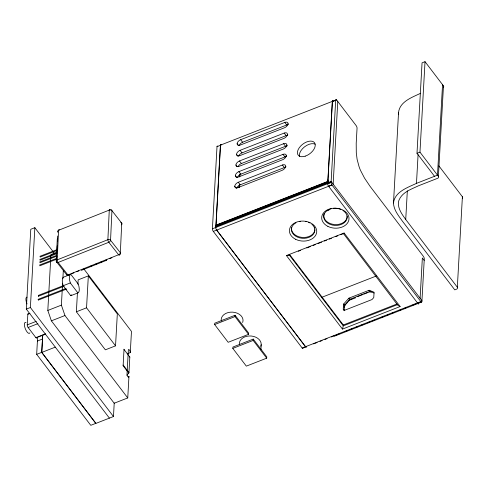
<?xml version="1.0" encoding="UTF-8"?>
<svg xmlns="http://www.w3.org/2000/svg" width="487" height="487" viewBox="0 0 487 487"><rect width="100%" height="100%" fill="white"/><g stroke="black" fill="none" stroke-linecap="round" stroke-linejoin="round"><path stroke-width="0.73" d="M340.638 234.716L343.457 233.608L397.812 305.264L400.144 306.536L344.114 233.011L286.429 255.572L342.464 329.096L400.144 306.536M238.995 187.318L239.032 185.876M57.283 239.093L56.23 261.002M56.742 256.479L56.492 261.793L66.281 274.26A1.954 1.144 -38.1 0 0 67.912 274.936A1.954 0.712 68.3 0 0 68.454 275.399M56.985 251.17L57.235 245.856M57.448 241.302L57.697 235.994M109.398 418.12L26.31 309.099L30.778 229.274L34.845 227.685L54.587 253.581M36.872 337.777A1.954 0.706 68.6 0 1 35.861 337.619L28.136 327.477A1.954 0.706 68.6 0 1 27.242 324.884L27.838 314.237A1.954 0.706 68.6 0 1 28.611 313.878M42.692 335.141L41.724 352.442L95.823 423.428L113.471 416.531L30.383 307.51L34.845 227.685M42.716 335.299L41.766 352.338L95.866 423.331L90.777 425.321L36.677 354.329L37.627 337.29M127.746 353.586L130.285 352.594A1.954 0.706 68.6 0 0 129.396 349.995A1.954 0.706 68.6 0 0 128.355 350.062L127.016 374.01A1.954 0.706 68.6 0 0 127.904 376.603A1.954 0.706 68.6 0 0 128.945 376.542L127.752 397.934L114.177 403.242L51.379 320.842L47.817 310.444L50.94 254.567L57.046 252.181M127.752 397.934L64.954 315.527L61.386 305.136L62.61 283.239M62.866 278.71L63.328 270.401M77.908 284.323L78.157 279.867L88.336 275.885L117.324 313.92L115.535 345.849L105.356 349.83L76.374 311.796L77.409 293.235M115.535 345.849L86.552 307.814L88.336 275.885M113.471 416.531L114.226 402.974M128.732 373.085L122.937 365.475A0.779 0.45 -37.3 0 0 123.156 365.019L124.021 349.496A0.779 0.45 -37.3 0 0 123.844 349.197L129.816 357.105L128.952 372.628A0.779 0.45 -37.3 0 1 128.732 373.085L126.772 375.288M130.285 352.594L131.472 331.41L83.801 268.861M303.212 347.949A1.954 0.706 68.6 0 1 302.171 348.01L213.306 231.398A1.954 0.706 68.6 0 1 212.411 228.805L217.007 146.617L220.404 145.29A1.954 0.706 68.6 0 1 221.08 144.852M215.808 227.478L220.404 145.29M216.362 226.692A1.954 0.706 68.6 0 1 216.033 225.11L220.501 145.114L332.432 101.339A1.954 0.706 68.6 0 1 333.297 101.065M214.645 324.549L214.718 323.216L235.081 315.253L248.607 333.005L248.534 334.332L228.172 342.294L214.645 324.549L235.008 316.587L235.081 315.253M239.531 176.939L239.653 174.705M239.3 187.513L239.464 184.506M239.927 176.239L240.054 173.981M232.81 348.388L232.889 347.054L253.246 339.092L266.773 356.843L266.699 358.17L246.337 366.133L232.81 348.388L253.173 340.425L253.246 339.092M260.91 349.757L261.196 344.68M418.491 302.951A1.954 0.706 68.6 0 1 417.462 302.902L328.597 186.29A1.954 0.706 68.6 0 1 327.702 183.69L332.298 101.509A1.954 0.706 68.6 0 1 332.98 101.071M332.432 101.339L327.812 182.948L331.209 181.621M418.357 302.92L421.894 301.538L424.274 258.938A1.954 0.706 68.6 0 0 423.386 256.339L370.017 186.265L364.538 178.126L360.453 170.273A17.684 6.392 68.6 0 1 359.022 166.499L357.099 159.298L356.295 152.833L356.204 143.355L357.05 128.203A1.954 0.706 68.6 0 0 356.155 125.609L336.73 100.115A1.954 0.706 68.6 0 0 335.689 100.182L331.093 182.394A1.954 0.706 68.6 0 0 331.988 184.987L420.853 301.599M333.151 184.171L337.771 101.509M343.426 309.58L344.668 310.091A0.779 0.45 -37.3 0 0 345.137 310.061L371.721 299.663A0.779 0.45 -37.3 0 0 372.208 299.316L373.566 297.794A0.779 0.45 -37.3 0 0 373.785 297.338L374.059 292.456A0.779 0.45 -37.3 0 0 373.882 292.157L369.396 290.313A0.779 0.45 -37.3 0 0 368.921 290.343L349.124 298.087A0.779 0.45 -37.3 0 0 348.637 298.434L343.737 303.949A0.779 0.45 -37.3 0 0 343.518 304.399L343.244 309.282A0.779 0.45 -37.3 0 0 343.426 309.58L344.291 310.718M289.674 254.591L343.317 324.981L343.268 325.846L289.162 254.841M344.114 310.42L344.388 305.538A0.779 0.45 -37.3 0 1 344.607 305.087L349.508 299.572A0.779 0.45 -37.3 0 1 349.995 299.231L369.791 291.488A0.779 0.45 -37.3 0 1 370.26 291.451A1.954 1.51 -67.7 0 0 371.8 291.816M438.897 165.915L462.394 196.76L457.336 287.227A1.954 1.431 3.2 0 1 456.605 289.156L454.773 289.875L402.201 220.879C398.378 215.516 393.739 209.897 393.49 203.006L398.549 112.54C399.65 101.759 411.801 97.461 420.238 93.455M457.336 287.227L405.732 219.497L407.333 190.849M434.52 176.3L416.994 153.308L422.052 62.841L425.023 61.679L443.468 85.882A1.954 1.431 3.2 0 1 443.413 87.368M393.49 203.006C394.732 191.72 407.698 187.55 416.476 183.362L418.077 154.714M405.732 219.497C402.201 214.603 398.086 209.142 398.378 202.793A17.684 12.936 3.2 0 1 399.103 199.901C402.469 192.079 411.284 189.224 418.363 185.839L437.679 178.285A1.954 1.431 3.2 0 0 438.41 176.349L419.964 152.145L425.023 61.679M418.424 304.192L418.51 302.737M420.104 298.275L422.357 257.994L424.195 260.399M442.549 84.671L437.49 175.143L416.476 183.362M438.41 176.349L443.468 85.882M289.15 254.951L288.261 255.626L286.453 255.578M38.692 296.09L38.418 295.414M342.471 329.078L343.262 325.864L397.556 304.6M344.102 233.03L343.737 233.827M38.163 299.335L38.436 300.041M344.059 306.36A2.733 1.583 -37.3 0 1 344.425 305.885L345.648 304.503M345.959 304.162L346.263 303.815M346.567 303.468L347.182 302.78M347.487 302.433L347.791 302.092M348.406 301.404L348.71 301.057M349.021 300.71L349.325 300.369A2.733 1.583 -37.3 0 1 350.847 299.243M327.325 210.792L329.291 209.824M71.766 273.712L73.878 272.872M76.696 271.752L78.809 270.912M90.071 266.426L92.183 265.585M95.002 264.465L97.108 263.625M99.926 262.499L102.039 261.659M104.857 260.539L106.963 259.699M109.782 258.579L111.894 257.739M81.292 270.376L106.635 260.283M332.298 101.509L335.689 100.182M238.466 145.43L237.132 143.677A3.908 2.258 -37.3 0 1 240.675 139.69L284.785 122.438A3.908 2.258 -37.3 0 1 288.03 123.771L288.395 124.252M239.251 145.449A3.908 2.258 -37.3 0 1 242.617 142.241L286.733 124.989A3.908 2.258 -37.3 0 1 287.969 124.69M237.875 156.077L236.536 154.318A3.908 2.258 -37.3 0 1 240.079 150.331L284.189 133.079A3.908 2.258 -37.3 0 1 287.433 134.412L287.799 134.893M238.654 156.09A3.908 2.258 -37.3 0 1 242.021 152.888L286.137 135.636A3.908 2.258 -37.3 0 1 287.677 135.319M237.279 166.718L235.939 164.965A3.908 2.258 -37.3 0 1 239.482 160.978L283.592 143.726A3.908 2.258 -37.3 0 1 286.837 145.059L287.202 145.534M238.058 166.731A3.908 2.258 -37.3 0 1 241.43 163.529L285.54 146.277A3.908 2.258 -37.3 0 1 287.08 145.966M236.804 177.524L235.349 175.606A3.908 2.258 -37.3 0 1 238.886 171.619L283.002 154.367A3.908 2.258 -37.3 0 1 286.246 155.7L286.612 156.181M237.461 177.378A3.908 2.258 -37.3 0 1 240.834 174.169L284.944 156.917A3.908 2.258 -37.3 0 1 286.186 156.619M39.885 256.332L57.557 249.423M40.165 257.063L57.131 250.428M39.751 259.498L56.717 252.863M236.207 188.165L234.752 186.253A3.908 2.258 -37.3 0 1 238.295 182.26L282.405 165.008A3.908 2.258 -37.3 0 1 285.65 166.347L286.015 166.822M40.025 260.228L56.991 253.593M39.642 262.012L56.608 255.377M39.922 262.743L56.888 256.107M236.779 188.299A3.908 2.258 -37.3 0 1 240.237 184.817L284.353 167.565A3.908 2.258 -37.3 0 1 285.589 167.26M39.508 265.068L56.474 258.433M39.788 265.799L56.754 259.163M70.792 274.309L63.663 277.097A9.965 3.604 68.6 0 0 63.182 285.723L70.767 295.712L77.896 292.924A9.965 3.604 68.6 0 0 78.377 284.244L70.792 274.309A9.965 3.604 68.6 0 0 70.305 282.941L77.896 292.924M328.049 179.965L327.952 182.607L215.972 226.4L216.033 225.347L327.958 181.572A1.954 0.706 68.6 0 1 327.958 181.341L216.027 225.116M70.305 282.941L38.363 295.408L38.613 296.139M38.656 296.133L64.107 286.179M327.702 183.69L331.099 182.363L212.411 228.805M65.757 288.529L38.187 299.31L38.51 300.004L66.756 288.98M328.597 186.29L331.988 184.963L213.306 231.398M416.994 153.308L419.964 152.145M26.31 309.099L30.383 307.51M27.838 314.237L29.932 313.421M47.817 310.444L61.386 305.136M27.242 324.884L36.324 321.329M28.136 327.477L37.913 323.654M51.379 320.842L64.954 315.527M76.374 311.796L86.552 307.814M35.861 337.619L45.644 333.796M38.303 337.01L45.285 334.283M37.42 341.028L42.509 339.037M298.33 251.255L300.449 250.434M306.792 247.95L310.316 246.568M313.135 245.466L315.253 244.638M318.072 243.537L321.597 242.161M324.421 241.053L326.534 240.225M329.352 239.123L331.47 238.295M335.701 236.645L337.814 235.818M36.677 354.329L41.766 352.338M41.724 352.442L55.299 347.134M321.852 297.301L376.354 275.983M128.099 376.871L128.945 376.542M357.397 296.674L362.346 294.738M363.759 294.191L367.295 292.803M368.708 292.255L370.832 291.421A1.954 0.706 68.6 0 1 369.791 291.488L368.921 290.343M350.835 299.688L355.65 297.8M343.317 324.981L396.899 304.022M302.171 348.01L420.853 301.575A1.954 0.706 68.6 0 0 421.894 301.508M303.888 347.681L305.927 346.884M313.604 343.889L317.14 342.501M319.971 341.399L322.096 340.565M324.926 339.457L327.051 338.629M331.294 336.967L334.131 335.86M336.249 335.032L339.08 333.924M344.747 331.708L348.284 330.326M349.696 329.772L353.239 328.384M356.07 327.276L358.195 326.448M361.025 325.34L363.856 324.232M367.393 322.851L369.517 322.023M372.348 320.915L374.473 320.081M380.84 317.591L384.383 316.209M387.214 315.101L389.338 314.267M392.169 313.159L394.287 312.331M398.536 310.669L400.661 309.842M403.492 308.734L405.616 307.9M411.984 305.41L415.527 304.028M334.185 336.28L421.559 302.104M374.107 293.034L370.26 291.451L369.396 290.313M421.943 300.68L331.142 181.535L215.771 226.656L215.723 227.514A1.954 0.706 68.6 0 0 216.618 230.108L305.483 346.72M284.785 122.438L286.733 124.989M284.189 133.079L286.137 135.636M283.592 143.726L285.54 146.277M283.002 154.367L284.944 156.917M282.405 165.008L284.353 167.565M240.675 139.69L242.617 142.241M240.079 150.331L242.021 152.888M349.124 298.087L349.995 299.231A1.954 0.706 68.6 0 0 351.024 299.28M348.637 298.434L349.508 299.572A1.954 0.511 41.6 0 1 349.325 300.369M239.482 160.978L241.43 163.529M343.737 303.949L344.607 305.087A1.954 0.511 41.6 0 1 344.425 305.885M343.518 304.399L344.388 305.538A1.954 1.431 3.2 0 1 344.084 307.242M238.886 171.619L240.834 174.169M238.295 182.26L240.237 184.817M216.697 230.071L305.562 346.683A1.954 0.706 68.6 0 0 306.603 346.622M235.008 316.587L248.534 334.332M253.173 340.425L266.699 358.17M123.156 365.019L128.952 372.628M398.549 112.54L398.689 114.256M221.317 321.128A10.939 7.999 3.2 0 1 232.695 312.149A10.939 7.999 3.2 0 1 242.654 322.522M239.385 344.394A10.939 7.999 3.2 0 1 251.249 336.018A10.939 7.999 3.2 0 1 260.819 346.36M129.639 356.807A0.779 0.45 -37.3 0 1 129.816 357.105M71.705 294.83A9.965 3.604 68.6 0 1 70.767 295.712M57.916 231.94A1.954 1.144 -38.1 0 0 57.874 232.196A1.954 1.418 2.7 0 1 58.586 230.278L109.271 210.092A1.954 0.712 68.3 0 1 109.946 209.629M68.448 274.972A1.954 1.418 2.7 0 1 66.281 274.26M68.862 275.246A1.954 0.712 68.3 0 1 68.691 275.405M110.774 209.86A1.954 1.144 -38.1 0 1 111.937 210.67L121.732 223.137L120.35 252.735A1.954 1.418 2.7 0 1 119.638 254.652A1.954 0.712 68.3 0 1 118.597 254.75L67.912 274.936L58.117 262.463A1.954 0.712 68.3 0 1 57.198 259.869L58.586 230.278A1.954 0.712 68.3 0 1 59.444 229.974M120.721 222.315A1.954 1.144 -38.1 0 1 121.732 223.137A1.954 1.418 2.7 0 1 121.446 224.824M27.047 303.949A5.862 2.118 68.6 0 1 27.071 297.137M29.896 332.871A5.862 2.118 68.6 0 1 25.19 328.439A5.862 2.118 68.6 0 1 26.067 322.583M217.007 146.617A1.954 0.706 68.6 0 1 217.872 146.344M314.882 229.724A11.725 8.571 3.2 0 1 301.867 237.388A11.725 8.571 3.2 0 1 291.634 227.192M314.572 227.161A11.725 8.571 3.2 0 1 314.785 227.995M347.176 215.96A11.725 8.571 3.2 0 1 334.143 224.495A11.725 8.571 3.2 0 1 324.172 213.44M311.857 224.245A11.725 8.571 3.2 0 1 310.761 236.469A11.725 8.571 3.2 0 1 294.063 234.941A11.725 8.571 3.2 0 1 295.956 222.79M299.639 221.475A11.725 8.571 3.2 0 1 300.449 221.329M305.428 221.396A11.725 8.571 3.2 0 1 306.238 221.561M308.569 222.291A11.725 8.571 3.2 0 1 309.994 222.973M342.933 210.469A11.725 8.571 3.2 0 1 343.043 223.576A11.725 8.571 3.2 0 1 325.383 221.019A11.725 8.571 3.2 0 1 331.136 208.765M333.546 208.339A11.725 8.571 3.2 0 1 340.851 209.398M285.65 166.347A3.908 2.258 -37.3 0 1 282.107 170.334L237.997 187.586A3.908 2.258 -37.3 0 1 234.752 186.253M286.246 155.7A3.908 2.258 -37.3 0 1 282.704 159.687L238.587 176.939A3.908 2.258 -37.3 0 1 235.349 175.606M286.837 145.059A3.908 2.258 -37.3 0 1 283.3 149.046L239.184 166.298A3.908 2.258 -37.3 0 1 235.939 164.965M287.433 134.412A3.908 2.258 -37.3 0 1 283.891 138.399L239.781 155.651A3.908 2.258 -37.3 0 1 236.536 154.318M288.03 123.771A3.908 2.258 -37.3 0 1 284.487 127.758L240.377 145.01A3.908 2.258 -37.3 0 1 237.132 143.677M299.529 156.491A10.27 5.935 -37.3 0 1 304.454 146.91A10.27 5.935 -37.3 0 1 315.15 144.176M220.501 145.114A1.954 0.706 68.6 0 1 221.366 144.846M336.797 100.225A1.954 0.706 68.6 0 0 335.756 100.292L332.359 101.619A1.954 0.706 68.6 0 1 332.858 101.077M462.394 196.76A1.954 1.431 3.2 0 1 462.34 198.246M109.271 210.092L107.889 239.689A1.954 0.712 68.3 0 0 108.802 242.282L118.597 254.75A1.954 1.144 -38.1 0 0 120.35 252.735L110.555 240.261A1.954 1.418 2.7 0 0 107.889 239.689L57.198 259.869A1.954 1.418 2.7 0 0 56.492 261.793A1.954 1.144 -38.1 0 0 58.117 262.463L108.802 242.282A1.954 1.144 -38.1 0 0 110.555 240.261L111.937 210.67A1.954 1.418 2.7 0 0 109.271 210.092M295.609 239.275A13.679 10.002 3.2 0 0 316.714 231.97A13.679 10.002 3.2 0 0 296.875 221.999A13.679 10.002 3.2 0 0 295.609 239.275M327.891 226.382A13.679 10.002 3.2 0 0 348.996 219.077A13.679 10.002 3.2 0 0 329.157 209.106A13.679 10.002 3.2 0 0 327.891 226.382M305.227 156.157A10.27 5.935 -37.3 0 0 314.559 142.758A10.27 5.935 -37.3 0 0 299.225 147.798A10.27 5.935 -37.3 0 0 305.227 156.157"/></g></svg>
